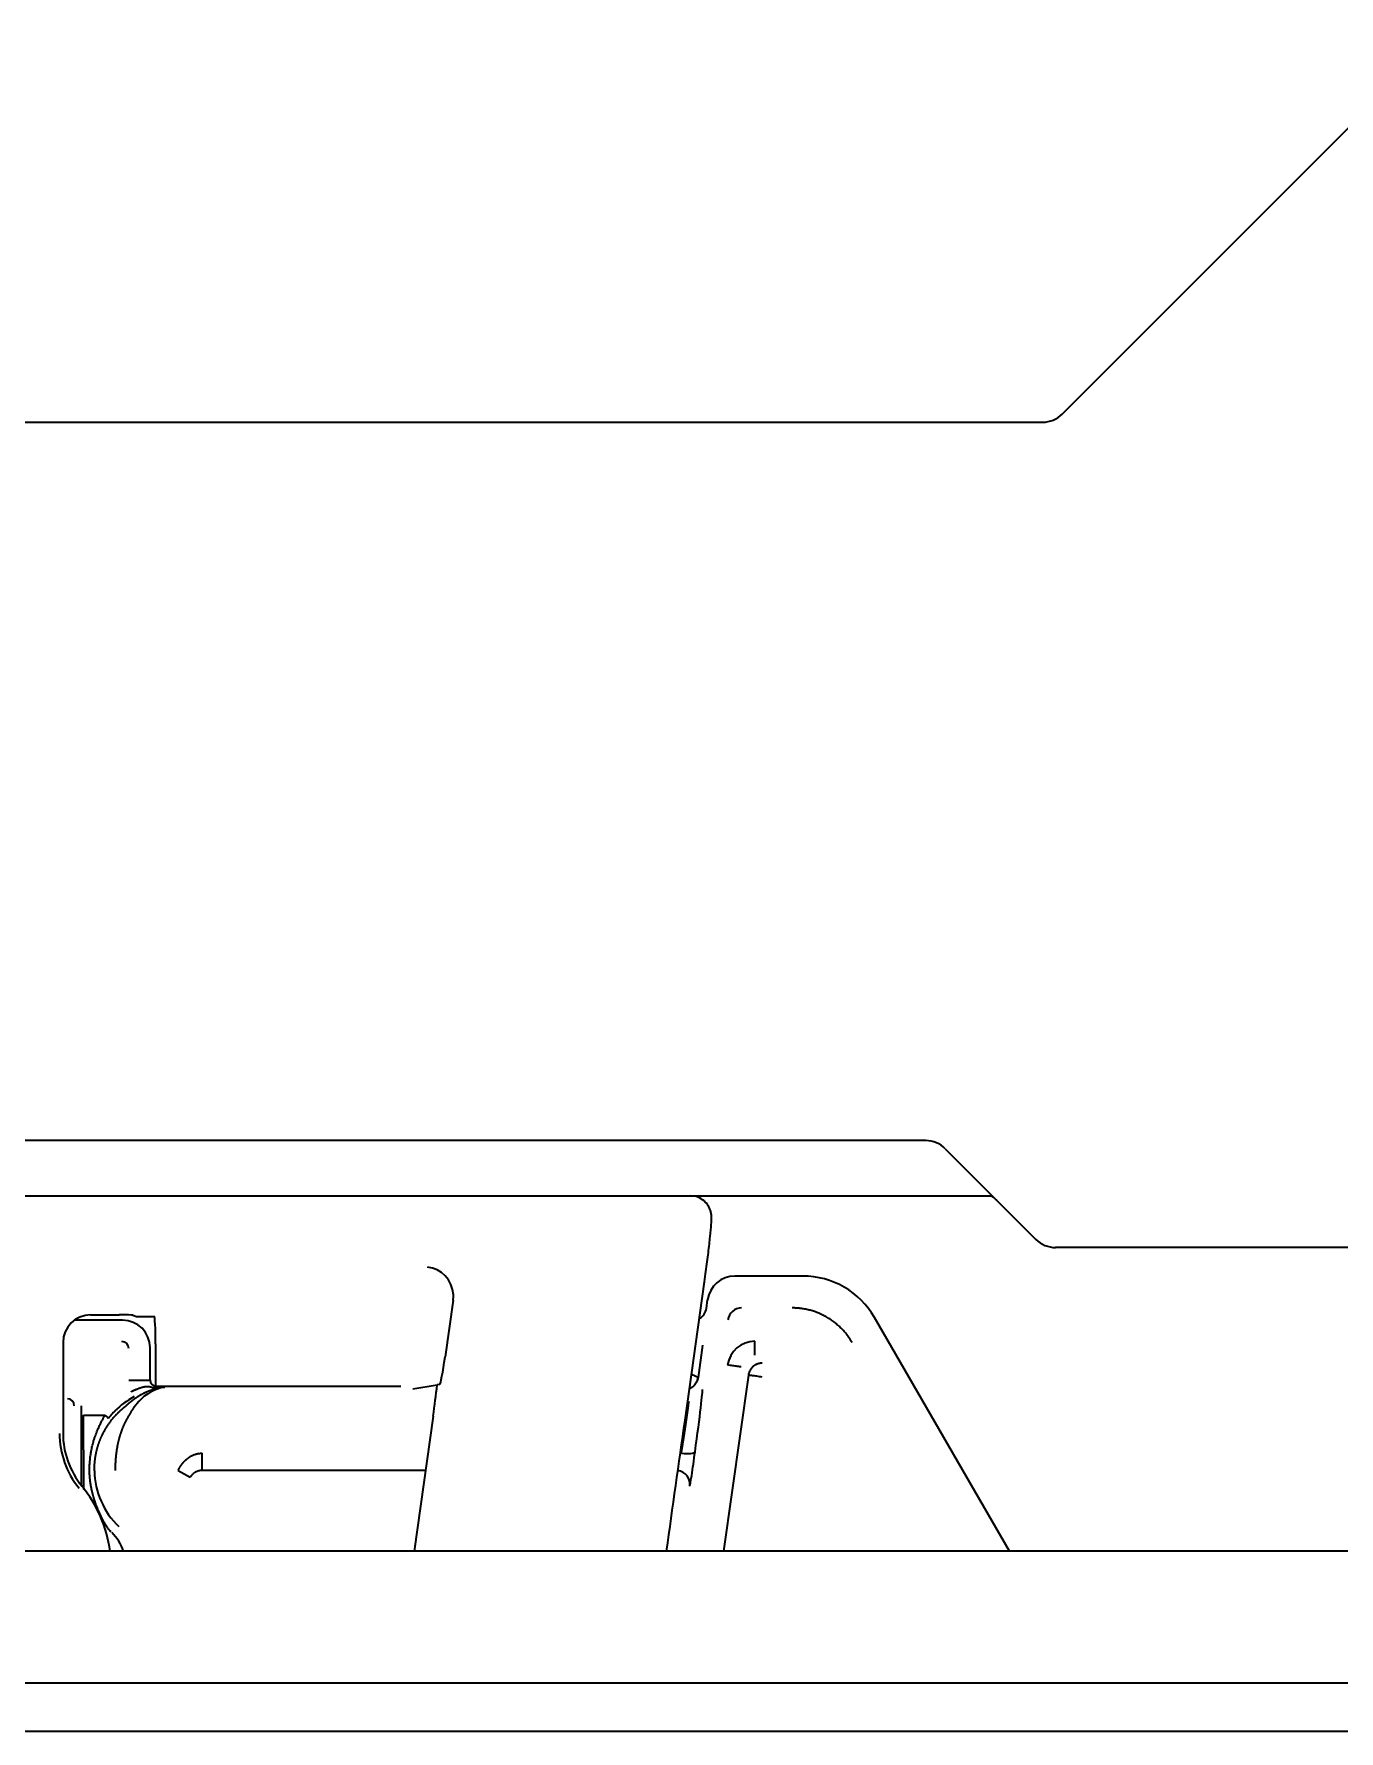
# Model space of a CAD drawing. Extents: x 53 to 4124, y 6244 to 10190.
# Drawn here: x 2729.7 to 2777, y 10058.4 to 10119.8 of the extents above; entities that cross this region are included whole.
import ezdxf

# ---------------------------------------------------------------- set-up
doc = ezdxf.new("R2010")
doc.units = 0
doc.header["$LTSCALE"] = 5
doc.layers.add('1', color=7, linetype='CONTINUOUS', true_color=0xffffff)
doc.layers.add('4', color=7, linetype='CONTINUOUS', true_color=0xffffff)

msp = doc.modelspace()

# ---------------------------------------------------------------- linework, layer by layer
at = {"layer": '1', "color": 7, "linetype": 'Continuous', "lineweight": 35}
for p, q in [((2766.934, 10106.052), (2780.689, 10119.807)), ((2412.323, 10105.759), (2766.227, 10105.759)), ((2761.995, 10079.759), (2416.556, 10079.759)), ((2762.702, 10079.466), (2765.982, 10076.186)), ((2414.142, 10077.759), (2764.409, 10077.759)), ((2695.068, 10077.759), (2753.483, 10077.759)), ((2902.568, 10075.893), (2766.689, 10075.893)), ((2753.285, 10069.648), (2753.988, 10074.655)), ((2744.891, 10073.991), (2744.602, 10071.934)), ((2731.775, 10073.454), (2732.801, 10073.454)), ((2733.3, 10073.446), (2733.434, 10073.401)), ((2733.933, 10073.393), (2734.083, 10073.393)), ((2730.775, 10072.454), (2730.775, 10069.165)), ((2734.125, 10072.41), (2734.125, 10070.864)), ((2743.433, 10070.777), (2744.316, 10070.919)), ((2744.409, 10070.934), (2744.316, 10070.919)), ((2744.168, 10069.786), (2743.482, 10064.904))]:
    msp.add_line(p, q, dxfattribs=at)
for centre, radius, start, end in [((2766.227, 10106.759), 1, 270, 315), ((2761.995, 10078.759), 1, 45, 89.99978), ((2763.861, 10076.893), 1, 45, 60.01102), ((2766.689, 10076.893), 1, 225, 270), ((2733.775, 10069.165), 3.127, 180, 219.26803), ((2733.775, 10069.165), 3, 180, 219.26803), ((2727.775, 10064.259), 4.75, 7.7957, 39.26803)]:
    msp.add_arc(centre, radius, start, end, dxfattribs=at)
for centre, major_axis, ratio, start_param, end_param in [((2743.96, 10074.179), (0.353, -0.945), 0.923303, 1.238396, 2.756833), ((2743.899, 10074.127), (0.757, 0.658), 0.996825, 5.429549, 5.618385), ((2731.775, 10072.454), (0.447, -0.895), 0.99981, 2.678052, 4.248696), ((2732.801, 10073.445), (0.5, 0), 0.017455, 0.05236, 1.570796), ((2733.933, 10073.401), (0.5, 0), 0.017455, 3.193953, 4.712389), ((2734.073, 10072.41), (0, -1), 0.052408, 1.570796, 3.124139), ((2744.549, 10071.934), (-0.141, -1), 0.051895, 0.01604, 1.57811), ((2744.009, 10069.786), (-0.423, -3), 0.051895, 1.57811, 1.965445), ((2749.784, 10069.648), (-13.966, -99.249), 0.03458, 1.527844, 1.575662)]:
    msp.add_ellipse(centre, major_axis=major_axis, ratio=ratio, start_param=start_param, end_param=end_param, dxfattribs=at)
msp.add_open_spline([(2753.988, 10074.655), (2754.006, 10074.78), (2754.055, 10075.139), (2754.131, 10075.723), (2754.198, 10076.313), (2754.236, 10076.732), (2754.245, 10076.921), (2754.238, 10077.083), (2754.204, 10077.242), (2754.126, 10077.416), (2753.975, 10077.594), (2753.749, 10077.728), (2753.576, 10077.758), (2753.483, 10077.759)], degree=3, knots=[0, 0, 0, 0, 0.083409, 0.243524, 0.404093, 0.565902, 0.698514, 0.750244, 0.784405, 0.828957, 0.880749, 0.940293, 1, 1, 1, 1], dxfattribs=at)
at = {"layer": '4', "color": 7, "linetype": 'Continuous', "lineweight": 35}
for p, q in [((2757.544, 10074.859), (2755.089, 10074.859)), ((2754.056, 10073.69), (2754.099, 10073.998)), ((2732.926, 10073.259), (2731.182, 10073.259)), ((2765.023, 10064.904), (2760.141, 10073.36)), ((2733.925, 10071.109), (2733.925, 10072.26)), ((2753.921, 10072.352), (2753.757, 10071.185)), ((2755.813, 10072.001), (2755.813, 10072.501)), ((2733.157, 10071.091), (2733.907, 10071.091)), ((2734.157, 10070.841), (2734.157, 10070.811)), ((2743.004, 10070.859), (2734.175, 10070.859)), ((2755.576, 10071.273), (2754.681, 10064.904)), ((2731.434, 10070.167), (2731.434, 10067.289)), ((2731.514, 10069.83), (2732.296, 10069.83)), ((2735.811, 10067.823), (2735.811, 10068.447)), ((2734.945, 10067.825), (2735.377, 10067.575)), ((2743.892, 10067.823), (2735.811, 10067.823)), ((2732.298, 10065.889), (2732.237, 10065.889)), ((2891.525, 10064.904), (2623.431, 10064.904)), ((2287.01, 10060.143), (2891.541, 10060.143)), ((2285.043, 10058.393), (2893.507, 10058.393))]:
    msp.add_line(p, q, dxfattribs=at)
for centre, radius, start, end in [((2755.813, 10071.501), 1, 89.99776, 172.00226), ((2734.775, 10067.859), 2.998, 118.47936, 135.01459), ((2734.775, 10067.859), 2.862, 180.92397, 226.25012), ((2731.277, 10064.29), 1.8, 19.95637, 45.5863)]:
    msp.add_arc(centre, radius, start, end, dxfattribs=at)
for centre, major_axis, ratio, start_param, end_param in [((2755.09, 10073.859), (0.342, -0.94), 0.99931, 2.792529, 4.223191), ((2757.542, 10071.857), (-1.501, -2.6), 0.999188, 2.618346, 3.66484), ((2732.925, 10072.259), (0.708, 0.708), 0.998783, 5.498396, 7.067974), ((2753.561, 10073.76), (0.171, -0.47), 0.99931, 0.151377, 1.081598), ((2755.328, 10073.204), (-0.171, 0.47), 0.99931, 5.934122, 7.364783), ((2732.907, 10072.241), (-0.177, -0.177), 0.998783, 2.356803, 3.926382), ((2734.775, 10069.062), (0, -1.812), 0.96827, 3.331502, 3.941795), ((2734.175, 10071.109), (0.177, 0.177), 0.998783, 2.356803, 3.926382), ((2734.157, 10071.003), (0.04, -0.196), 0.561653, 5.937302, 6.272638), ((2734.262, 10071.023), (0.033, -0.197), 0.640804, 6.024258, 6.271814), ((2753.491, 10067.756), (-0.422, -3), 0.017285, 1.824668, 3.109116), ((2730.934, 10070.167), (0.177, 0.177), 0.998783, 5.498396, 7.067974), ((2753.152, 10068.572), (-0.495, 0.067), 0.246669, 1.604334, 3.123583), ((2753.595, 10068.253), (-0.141, -1), 0.017285, 0.019883, 1.824668), ((2752.959, 10067.323), (-0.328, 0.377), 0.999646, 3.857353, 5.432757)]:
    msp.add_ellipse(centre, major_axis=major_axis, ratio=ratio, start_param=start_param, end_param=end_param, dxfattribs=at)
msp.add_open_spline([(2759.33, 10072.455), (2759.165, 10072.74), (2758.7, 10073.205), (2758.131, 10073.534), (2757.495, 10073.704), (2757.166, 10073.704)], degree=2, dxfattribs=at)
for points, degree, knots in [([(2755.318, 10071.57), (2755.317, 10071.57), (2755.314, 10071.571), (2755.3, 10071.573), (2755.29, 10071.574), (2755.265, 10071.578), (2755.249, 10071.58), (2755.213, 10071.585), (2755.193, 10071.588), (2755.147, 10071.594), (2755.122, 10071.598), (2755.068, 10071.605), (2755.04, 10071.609), (2754.981, 10071.618), (2754.95, 10071.622), (2754.887, 10071.631), (2754.855, 10071.635), (2754.823, 10071.64)], 3, [0, 0, 0, 0, 0.125, 0.125, 0.25, 0.25, 0.375, 0.375, 0.5, 0.5, 0.625, 0.625, 0.75, 0.75, 0.875, 0.875, 1, 1, 1, 1]), ([(2756.071, 10071.705), (2756.068, 10071.705), (2756.061, 10071.705), (2756.05, 10071.705), (2756.04, 10071.704), (2756.03, 10071.704), (2756.02, 10071.703), (2756.01, 10071.702), (2756, 10071.7), (2755.991, 10071.699), (2755.981, 10071.697), (2755.972, 10071.695), (2755.963, 10071.694), (2755.954, 10071.692), (2755.945, 10071.689), (2755.937, 10071.687), (2755.928, 10071.685), (2755.92, 10071.682), (2755.912, 10071.679), (2755.904, 10071.677), (2755.896, 10071.674), (2755.888, 10071.671), (2755.881, 10071.668), (2755.873, 10071.665), (2755.866, 10071.661), (2755.859, 10071.658), (2755.852, 10071.655), (2755.845, 10071.651), (2755.839, 10071.648), (2755.832, 10071.645), (2755.826, 10071.641), (2755.82, 10071.638), (2755.814, 10071.634), (2755.808, 10071.63), (2755.802, 10071.627), (2755.797, 10071.623), (2755.791, 10071.62), (2755.786, 10071.616), (2755.781, 10071.612), (2755.776, 10071.609), (2755.771, 10071.605), (2755.766, 10071.602), (2755.762, 10071.598), (2755.757, 10071.595), (2755.753, 10071.591), (2755.749, 10071.588), (2755.745, 10071.584), (2755.741, 10071.581), (2755.737, 10071.577), (2755.733, 10071.574), (2755.73, 10071.571), (2755.726, 10071.567), (2755.723, 10071.564), (2755.72, 10071.561), (2755.703, 10071.545), (2755.677, 10071.515), (2755.647, 10071.471), (2755.625, 10071.431), (2755.606, 10071.389), (2755.591, 10071.346), (2755.582, 10071.31), (2755.578, 10071.287), (2755.577, 10071.278), (2755.576, 10071.273)], 3, [0, 0, 0, 0, 0.014618, 0.029072, 0.043363, 0.05749, 0.071454, 0.085255, 0.098892, 0.112366, 0.125676, 0.138823, 0.151806, 0.164626, 0.177283, 0.189776, 0.202105, 0.214271, 0.226274, 0.238113, 0.249789, 0.261302, 0.272651, 0.283836, 0.294858, 0.305717, 0.316412, 0.326944, 0.337312, 0.347517, 0.357558, 0.367436, 0.37715, 0.386701, 0.396089, 0.405313, 0.414373, 0.42327, 0.432004, 0.440574, 0.448981, 0.457225, 0.465305, 0.473221, 0.480974, 0.488564, 0.49599, 0.503252, 0.510352, 0.517287, 0.52406, 0.530669, 0.537114, 0.543396, 0.549515, 0.635298, 0.709598, 0.772409, 0.823728, 0.903509, 0.960638, 0.981673, 1, 1, 1, 1]), ([(2733.073, 10070.179), (2733.078, 10070.183), (2733.087, 10070.193), (2733.102, 10070.206), (2733.116, 10070.22), (2733.131, 10070.234), (2733.146, 10070.247), (2733.161, 10070.26), (2733.176, 10070.273), (2733.191, 10070.286), (2733.206, 10070.299), (2733.221, 10070.312), (2733.237, 10070.324), (2733.252, 10070.337), (2733.268, 10070.349), (2733.283, 10070.361), (2733.299, 10070.373), (2733.314, 10070.385), (2733.33, 10070.396), (2733.346, 10070.408), (2733.362, 10070.419), (2733.377, 10070.43), (2733.393, 10070.441), (2733.409, 10070.452), (2733.425, 10070.463), (2733.442, 10070.474), (2733.458, 10070.484), (2733.474, 10070.494), (2733.49, 10070.505), (2733.506, 10070.515), (2733.523, 10070.525), (2733.539, 10070.534), (2733.555, 10070.544), (2733.572, 10070.553), (2733.588, 10070.563), (2733.605, 10070.572), (2733.621, 10070.581), (2733.638, 10070.59), (2733.655, 10070.598), (2733.671, 10070.607), (2733.688, 10070.616), (2733.705, 10070.624), (2733.721, 10070.632), (2733.738, 10070.64), (2733.755, 10070.648), (2733.772, 10070.656), (2733.788, 10070.663), (2733.805, 10070.671), (2733.822, 10070.678), (2733.839, 10070.685), (2733.856, 10070.692), (2733.873, 10070.699), (2733.889, 10070.706), (2733.906, 10070.712), (2733.923, 10070.719), (2733.94, 10070.725), (2733.957, 10070.731), (2733.974, 10070.737), (2733.991, 10070.743), (2734.008, 10070.749), (2734.025, 10070.754), (2734.042, 10070.76), (2734.058, 10070.765), (2734.075, 10070.77), (2734.092, 10070.775), (2734.109, 10070.78), (2734.126, 10070.785), (2734.143, 10070.79), (2734.16, 10070.794), (2734.176, 10070.798), (2734.193, 10070.803), (2734.21, 10070.807), (2734.227, 10070.811), (2734.244, 10070.815), (2734.26, 10070.818), (2734.277, 10070.822), (2734.288, 10070.824), (2734.294, 10070.825)], 3, [0, 0, 0, 0, 0.021215, 0.042217, 0.063005, 0.08358, 0.103942, 0.12409, 0.144025, 0.163747, 0.183256, 0.202551, 0.221633, 0.240501, 0.259156, 0.277598, 0.295827, 0.313842, 0.331645, 0.349234, 0.366609, 0.383772, 0.400721, 0.417457, 0.43398, 0.45029, 0.466386, 0.48227, 0.49794, 0.513397, 0.528641, 0.543672, 0.55849, 0.573094, 0.587486, 0.601665, 0.61563, 0.629383, 0.642923, 0.656249, 0.669363, 0.682264, 0.694952, 0.707427, 0.719689, 0.731739, 0.743575, 0.755199, 0.76661, 0.777809, 0.788795, 0.799568, 0.810129, 0.820477, 0.830613, 0.840536, 0.850247, 0.859745, 0.869032, 0.878106, 0.886968, 0.895618, 0.904056, 0.912282, 0.920297, 0.9281, 0.935691, 0.943071, 0.950239, 0.957196, 0.963943, 0.970478, 0.976803, 0.982917, 0.988821, 0.994515, 1, 1, 1, 1]), ([(2733.252, 10070.671), (2733.252, 10070.672), (2733.252, 10070.672), (2733.252, 10070.673), (2733.252, 10070.674), (2733.252, 10070.675), (2733.253, 10070.676), (2733.254, 10070.677), (2733.255, 10070.678), (2733.256, 10070.679), (2733.258, 10070.681), (2733.26, 10070.682), (2733.262, 10070.684), (2733.264, 10070.685), (2733.266, 10070.687), (2733.269, 10070.688), (2733.272, 10070.69), (2733.275, 10070.692), (2733.279, 10070.694), (2733.282, 10070.696), (2733.286, 10070.698), (2733.29, 10070.7), (2733.294, 10070.702), (2733.299, 10070.704), (2733.304, 10070.706), (2733.309, 10070.709), (2733.314, 10070.711), (2733.319, 10070.714), (2733.325, 10070.716), (2733.331, 10070.719), (2733.337, 10070.722), (2733.344, 10070.725), (2733.351, 10070.728), (2733.357, 10070.731), (2733.365, 10070.734), (2733.372, 10070.737), (2733.38, 10070.74), (2733.388, 10070.743), (2733.396, 10070.747), (2733.404, 10070.75), (2733.413, 10070.754), (2733.421, 10070.758), (2733.43, 10070.761), (2733.44, 10070.765), (2733.449, 10070.769), (2733.459, 10070.773), (2733.474, 10070.78), (2733.496, 10070.788), (2733.522, 10070.798), (2733.547, 10070.807), (2733.571, 10070.816), (2733.595, 10070.823), (2733.616, 10070.83), (2733.637, 10070.836), (2733.657, 10070.841), (2733.676, 10070.846), (2733.695, 10070.85), (2733.715, 10070.854), (2733.733, 10070.857), (2733.751, 10070.859), (2733.768, 10070.861), (2733.784, 10070.862), (2733.799, 10070.863), (2733.814, 10070.864), (2733.829, 10070.864), (2733.843, 10070.864), (2733.856, 10070.863), (2733.869, 10070.862), (2733.882, 10070.86), (2733.894, 10070.859), (2733.906, 10070.857), (2733.917, 10070.855), (2733.929, 10070.852), (2733.94, 10070.85), (2733.952, 10070.847), (2733.963, 10070.844), (2733.974, 10070.841), (2733.986, 10070.838), (2733.997, 10070.835), (2734.009, 10070.831), (2734.021, 10070.828), (2734.033, 10070.825), (2734.045, 10070.822), (2734.058, 10070.82), (2734.07, 10070.817), (2734.084, 10070.815), (2734.098, 10070.813), (2734.112, 10070.812), (2734.126, 10070.811), (2734.141, 10070.811), (2734.152, 10070.811), (2734.157, 10070.811)], 3, [0, 0, 0, 0, 0.000699, 0.001429, 0.002244, 0.00318, 0.004265, 0.005514, 0.006939, 0.008548, 0.010346, 0.012338, 0.014526, 0.016914, 0.019504, 0.022299, 0.0253, 0.028509, 0.031927, 0.035558, 0.039401, 0.04346, 0.047735, 0.052228, 0.056942, 0.061877, 0.067035, 0.072419, 0.078029, 0.083869, 0.089938, 0.096241, 0.102777, 0.109549, 0.116559, 0.123809, 0.131301, 0.139035, 0.147015, 0.155242, 0.163717, 0.172443, 0.181421, 0.190652, 0.200139, 0.209882, 0.219884, 0.247611, 0.274591, 0.300786, 0.326162, 0.350688, 0.374338, 0.397091, 0.418927, 0.439834, 0.462609, 0.484893, 0.506678, 0.527957, 0.548723, 0.568975, 0.588711, 0.607934, 0.626647, 0.644856, 0.66257, 0.679801, 0.69656, 0.712866, 0.728734, 0.744185, 0.759243, 0.77393, 0.788275, 0.802305, 0.816051, 0.829547, 0.842826, 0.855924, 0.868879, 0.88173, 0.894518, 0.907286, 0.920076, 0.932934, 0.945909, 0.959049, 0.972406, 0.986037, 1, 1, 1, 1]), ([(2734.157, 10070.811), (2734.161, 10070.812), (2734.166, 10070.813), (2734.178, 10070.815), (2734.185, 10070.816), (2734.204, 10070.819), (2734.216, 10070.82), (2734.239, 10070.824), (2734.251, 10070.825), (2734.262, 10070.827)], 3, [0, 0, 0, 0, 0.128205, 0.128205, 0.333333, 0.333333, 0.661538, 0.661538, 1, 1, 1, 1]), ([(2734.294, 10070.825), (2734.283, 10070.824), (2734.272, 10070.822), (2734.251, 10070.818), (2734.24, 10070.816), (2734.222, 10070.812), (2734.215, 10070.811), (2734.204, 10070.809), (2734.2, 10070.808), (2734.195, 10070.807)], 3, [0, 0, 0, 0, 0.338462, 0.338462, 0.666667, 0.666667, 0.871795, 0.871795, 1, 1, 1, 1]), ([(2734.262, 10070.827), (2734.27, 10070.828), (2734.278, 10070.829), (2734.298, 10070.831), (2734.31, 10070.833), (2734.342, 10070.836), (2734.362, 10070.837), (2734.403, 10070.84), (2734.423, 10070.84), (2734.444, 10070.841)], 3, [0, 0, 0, 0, 0.128205, 0.128205, 0.333333, 0.333333, 0.661538, 0.661538, 1, 1, 1, 1]), ([(2734.444, 10070.841), (2734.427, 10070.84), (2734.41, 10070.839), (2734.377, 10070.837), (2734.36, 10070.835), (2734.334, 10070.832), (2734.323, 10070.83), (2734.307, 10070.828), (2734.3, 10070.827), (2734.294, 10070.825)], 3, [0, 0, 0, 0, 0.338462, 0.338462, 0.666667, 0.666667, 0.871795, 0.871795, 1, 1, 1, 1]), ([(2753.757, 10071.185), (2753.748, 10071.126), (2753.729, 10071.069), (2753.672, 10070.964), (2753.634, 10070.917), (2753.547, 10070.841), (2753.498, 10070.811), (2753.446, 10070.791)], 3, [0, 0, 0, 0, 0.339854, 0.339854, 0.679709, 0.679709, 1, 1, 1, 1]), ([(2753.756, 10071.186), (2753.75, 10071.189), (2753.67, 10071.224), (2753.532, 10071.286), (2753.525, 10071.289), (2753.518, 10071.292)], 3, [0, 0, 0, 0, 0.950768, 0.950768, 1, 1, 1, 1]), ([(2756.071, 10071.204), (2756.039, 10071.208), (2756.007, 10071.213), (2755.944, 10071.222), (2755.913, 10071.226), (2755.854, 10071.234), (2755.825, 10071.238), (2755.772, 10071.246), (2755.747, 10071.249), (2755.701, 10071.256), (2755.68, 10071.259), (2755.644, 10071.264), (2755.629, 10071.266), (2755.603, 10071.269), (2755.594, 10071.271), (2755.58, 10071.273), (2755.577, 10071.273), (2755.576, 10071.273)], 3, [0, 0, 0, 0, 0.125, 0.125, 0.25, 0.25, 0.375, 0.375, 0.5, 0.5, 0.625, 0.625, 0.75, 0.75, 0.875, 0.875, 1, 1, 1, 1]), ([(2731.913, 10067.813), (2731.913, 10067.821), (2731.913, 10067.836), (2731.913, 10067.859), (2731.913, 10067.882), (2731.913, 10067.904), (2731.914, 10067.927), (2731.914, 10067.95), (2731.915, 10067.972), (2731.916, 10067.995), (2731.917, 10068.018), (2731.918, 10068.04), (2731.92, 10068.063), (2731.922, 10068.085), (2731.923, 10068.108), (2731.925, 10068.13), (2731.928, 10068.153), (2731.93, 10068.175), (2731.933, 10068.197), (2731.935, 10068.22), (2731.938, 10068.242), (2731.941, 10068.264), (2731.944, 10068.286), (2731.948, 10068.308), (2731.951, 10068.33), (2731.955, 10068.352), (2731.959, 10068.374), (2731.963, 10068.396), (2731.967, 10068.418), (2731.972, 10068.439), (2731.976, 10068.461), (2731.981, 10068.483), (2731.986, 10068.504), (2731.991, 10068.526), (2731.996, 10068.547), (2732.001, 10068.569), (2732.007, 10068.59), (2732.012, 10068.611), (2732.018, 10068.632), (2732.024, 10068.653), (2732.03, 10068.674), (2732.036, 10068.695), (2732.043, 10068.716), (2732.049, 10068.737), (2732.056, 10068.758), (2732.063, 10068.779), (2732.07, 10068.799), (2732.077, 10068.82), (2732.084, 10068.84), (2732.092, 10068.86), (2732.099, 10068.881), (2732.107, 10068.901), (2732.115, 10068.921), (2732.123, 10068.941), (2732.131, 10068.961), (2732.139, 10068.981), (2732.148, 10069.001), (2732.156, 10069.02), (2732.165, 10069.04), (2732.174, 10069.06), (2732.183, 10069.079), (2732.192, 10069.098), (2732.201, 10069.118), (2732.211, 10069.137), (2732.22, 10069.156), (2732.23, 10069.175), (2732.24, 10069.194), (2732.25, 10069.213), (2732.26, 10069.231), (2732.27, 10069.25), (2732.28, 10069.269), (2732.29, 10069.287), (2732.301, 10069.305), (2732.311, 10069.323), (2732.322, 10069.342), (2732.333, 10069.36), (2732.348, 10069.384), (2732.368, 10069.416), (2732.392, 10069.452), (2732.416, 10069.488), (2732.44, 10069.523), (2732.464, 10069.556), (2732.488, 10069.589), (2732.511, 10069.62), (2732.535, 10069.65), (2732.558, 10069.679), (2732.581, 10069.708), (2732.604, 10069.735), (2732.627, 10069.761), (2732.649, 10069.786), (2732.671, 10069.81), (2732.693, 10069.834), (2732.714, 10069.856), (2732.734, 10069.877), (2732.755, 10069.898), (2732.774, 10069.918), (2732.794, 10069.937), (2732.813, 10069.955), (2732.831, 10069.972), (2732.848, 10069.988), (2732.866, 10070.004), (2732.882, 10070.019), (2732.898, 10070.033), (2732.913, 10070.047), (2732.928, 10070.059), (2732.942, 10070.071), (2732.955, 10070.083), (2732.968, 10070.093), (2732.98, 10070.103), (2732.992, 10070.113), (2733.002, 10070.122), (2733.012, 10070.13), (2733.021, 10070.137), (2733.03, 10070.144), (2733.038, 10070.15), (2733.045, 10070.156), (2733.051, 10070.161), (2733.057, 10070.165), (2733.061, 10070.169), (2733.065, 10070.172), (2733.069, 10070.175), (2733.071, 10070.177), (2733.072, 10070.178), (2733.073, 10070.179)], 3, [0, 0, 0, 0, 0.00662, 0.013233, 0.01984, 0.02644, 0.033034, 0.039623, 0.046206, 0.052784, 0.059358, 0.065927, 0.072492, 0.079053, 0.085611, 0.092166, 0.098718, 0.105267, 0.111814, 0.118359, 0.124903, 0.131446, 0.137987, 0.144528, 0.151069, 0.15761, 0.164151, 0.170693, 0.177235, 0.183779, 0.190325, 0.196873, 0.203422, 0.209975, 0.21653, 0.223089, 0.229651, 0.236217, 0.242787, 0.249361, 0.255941, 0.262525, 0.269115, 0.27571, 0.282312, 0.28892, 0.295534, 0.302156, 0.308785, 0.315421, 0.322065, 0.328717, 0.335378, 0.342048, 0.348727, 0.355415, 0.362112, 0.36882, 0.375538, 0.382266, 0.389006, 0.395756, 0.402518, 0.409291, 0.416077, 0.422875, 0.429685, 0.436508, 0.443345, 0.450194, 0.457058, 0.463935, 0.470827, 0.477733, 0.484654, 0.49159, 0.498541, 0.513463, 0.528161, 0.542636, 0.55689, 0.570925, 0.584743, 0.598346, 0.611737, 0.624916, 0.637888, 0.650654, 0.663217, 0.675579, 0.687744, 0.699715, 0.711495, 0.723087, 0.734494, 0.745721, 0.756771, 0.767649, 0.778358, 0.788903, 0.799289, 0.809521, 0.819604, 0.829543, 0.839344, 0.849013, 0.858556, 0.867979, 0.877288, 0.886492, 0.895597, 0.904609, 0.913538, 0.92239, 0.931174, 0.939898, 0.94857, 0.957199, 0.965793, 0.974361, 0.982912, 0.991456, 1, 1, 1, 1]), ([(2733.516, 10070.324), (2733.516, 10070.323), (2733.516, 10070.323), (2733.515, 10070.322), (2733.514, 10070.321), (2733.513, 10070.319), (2733.512, 10070.318), (2733.51, 10070.316), (2733.508, 10070.314), (2733.506, 10070.312), (2733.504, 10070.309), (2733.502, 10070.307), (2733.499, 10070.304), (2733.497, 10070.301), (2733.494, 10070.297), (2733.49, 10070.294), (2733.487, 10070.29), (2733.484, 10070.286), (2733.48, 10070.282), (2733.476, 10070.277), (2733.472, 10070.272), (2733.467, 10070.267), (2733.463, 10070.262), (2733.458, 10070.256), (2733.453, 10070.25), (2733.448, 10070.244), (2733.443, 10070.238), (2733.437, 10070.231), (2733.431, 10070.224), (2733.426, 10070.217), (2733.419, 10070.209), (2733.413, 10070.201), (2733.407, 10070.193), (2733.4, 10070.185), (2733.393, 10070.176), (2733.386, 10070.167), (2733.379, 10070.157), (2733.371, 10070.147), (2733.363, 10070.137), (2733.356, 10070.127), (2733.347, 10070.116), (2733.335, 10070.099), (2733.319, 10070.077), (2733.298, 10070.047), (2733.277, 10070.015), (2733.256, 10069.982), (2733.234, 10069.948), (2733.212, 10069.912), (2733.189, 10069.874), (2733.167, 10069.835), (2733.144, 10069.795), (2733.12, 10069.753), (2733.097, 10069.71), (2733.073, 10069.665), (2733.048, 10069.619), (2733.027, 10069.578), (2733.008, 10069.541), (2732.992, 10069.509), (2732.977, 10069.477), (2732.962, 10069.444), (2732.948, 10069.411), (2732.933, 10069.377), (2732.92, 10069.343), (2732.906, 10069.309), (2732.893, 10069.274), (2732.88, 10069.239), (2732.868, 10069.203), (2732.856, 10069.167), (2732.844, 10069.131), (2732.833, 10069.095), (2732.822, 10069.058), (2732.812, 10069.021), (2732.801, 10068.983), (2732.792, 10068.945), (2732.782, 10068.907), (2732.773, 10068.869), (2732.764, 10068.831), (2732.756, 10068.792), (2732.748, 10068.753), (2732.74, 10068.714), (2732.733, 10068.674), (2732.726, 10068.635), (2732.719, 10068.595), (2732.713, 10068.555), (2732.707, 10068.515), (2732.702, 10068.475), (2732.697, 10068.435), (2732.692, 10068.395), (2732.687, 10068.354), (2732.683, 10068.314), (2732.68, 10068.273), (2732.676, 10068.233), (2732.673, 10068.192), (2732.671, 10068.151), (2732.669, 10068.11), (2732.667, 10068.07), (2732.665, 10068.029), (2732.664, 10067.988), (2732.663, 10067.947), (2732.663, 10067.907), (2732.663, 10067.866), (2732.663, 10067.839), (2732.663, 10067.825)], 3, [0, 0, 0, 0, 0.005319, 0.010682, 0.016089, 0.021541, 0.027038, 0.03258, 0.038167, 0.043801, 0.049482, 0.05521, 0.060984, 0.066807, 0.072677, 0.078596, 0.084563, 0.090579, 0.096645, 0.10276, 0.108925, 0.11514, 0.121406, 0.127722, 0.134089, 0.140507, 0.146977, 0.153499, 0.160072, 0.166698, 0.173376, 0.180107, 0.186891, 0.193728, 0.200618, 0.207562, 0.214559, 0.22161, 0.228716, 0.235876, 0.24309, 0.250359, 0.268012, 0.285689, 0.30339, 0.321116, 0.338867, 0.356643, 0.374445, 0.392273, 0.410127, 0.428008, 0.445916, 0.463852, 0.481815, 0.499806, 0.511511, 0.52317, 0.534783, 0.546352, 0.557876, 0.569356, 0.580793, 0.592187, 0.603539, 0.61485, 0.626119, 0.637349, 0.648538, 0.659689, 0.670801, 0.681876, 0.692913, 0.703914, 0.714879, 0.72581, 0.736705, 0.747567, 0.758396, 0.769192, 0.779957, 0.790691, 0.801395, 0.812068, 0.822714, 0.833331, 0.84392, 0.854484, 0.865021, 0.875533, 0.886021, 0.896485, 0.906926, 0.917345, 0.927743, 0.938121, 0.948479, 0.958818, 0.969138, 0.979442, 0.989729, 1, 1, 1, 1]), ([(2753.152, 10068.447), (2753.153, 10068.455), (2753.156, 10068.471), (2753.159, 10068.495), (2753.163, 10068.519), (2753.167, 10068.543), (2753.171, 10068.567), (2753.175, 10068.591), (2753.179, 10068.614), (2753.182, 10068.637), (2753.186, 10068.661), (2753.19, 10068.684), (2753.193, 10068.707), (2753.197, 10068.73), (2753.201, 10068.752), (2753.204, 10068.775), (2753.208, 10068.798), (2753.211, 10068.82), (2753.215, 10068.842), (2753.218, 10068.864), (2753.221, 10068.886), (2753.225, 10068.908), (2753.228, 10068.93), (2753.231, 10068.951), (2753.235, 10068.973), (2753.238, 10068.994), (2753.241, 10069.015), (2753.244, 10069.036), (2753.248, 10069.057), (2753.251, 10069.078), (2753.254, 10069.098), (2753.257, 10069.119), (2753.26, 10069.139), (2753.263, 10069.159), (2753.266, 10069.179), (2753.269, 10069.199), (2753.272, 10069.219), (2753.275, 10069.238), (2753.278, 10069.257), (2753.281, 10069.276), (2753.284, 10069.295), (2753.286, 10069.314), (2753.289, 10069.333), (2753.292, 10069.351), (2753.295, 10069.37), (2753.297, 10069.388), (2753.3, 10069.406), (2753.303, 10069.424), (2753.305, 10069.442), (2753.308, 10069.459), (2753.31, 10069.476), (2753.313, 10069.494), (2753.315, 10069.511), (2753.318, 10069.527), (2753.32, 10069.544), (2753.323, 10069.56), (2753.325, 10069.577), (2753.327, 10069.593), (2753.33, 10069.609), (2753.332, 10069.625), (2753.334, 10069.64), (2753.336, 10069.656), (2753.338, 10069.671), (2753.341, 10069.686), (2753.343, 10069.701), (2753.345, 10069.716), (2753.347, 10069.73), (2753.349, 10069.745), (2753.351, 10069.759), (2753.353, 10069.773), (2753.355, 10069.787), (2753.357, 10069.8), (2753.359, 10069.814), (2753.361, 10069.827), (2753.363, 10069.84), (2753.364, 10069.853), (2753.366, 10069.866), (2753.368, 10069.878), (2753.37, 10069.891), (2753.371, 10069.903), (2753.373, 10069.915), (2753.375, 10069.927), (2753.376, 10069.938), (2753.378, 10069.95), (2753.379, 10069.961), (2753.381, 10069.972), (2753.382, 10069.983), (2753.384, 10069.994), (2753.385, 10070.005), (2753.387, 10070.015), (2753.388, 10070.025), (2753.389, 10070.035), (2753.391, 10070.045), (2753.392, 10070.055), (2753.393, 10070.064), (2753.395, 10070.074), (2753.396, 10070.083), (2753.397, 10070.092), (2753.398, 10070.101), (2753.399, 10070.109), (2753.4, 10070.118), (2753.401, 10070.126), (2753.402, 10070.134), (2753.403, 10070.142), (2753.404, 10070.15), (2753.405, 10070.157), (2753.406, 10070.165), (2753.407, 10070.172), (2753.408, 10070.179), (2753.409, 10070.186), (2753.41, 10070.192), (2753.41, 10070.199), (2753.411, 10070.205), (2753.412, 10070.211), (2753.412, 10070.217), (2753.413, 10070.223), (2753.414, 10070.229), (2753.414, 10070.234), (2753.415, 10070.24), (2753.415, 10070.245), (2753.416, 10070.25), (2753.416, 10070.255), (2753.417, 10070.259), (2753.417, 10070.264), (2753.418, 10070.268), (2753.418, 10070.272), (2753.418, 10070.276), (2753.419, 10070.28), (2753.419, 10070.284), (2753.419, 10070.287), (2753.419, 10070.291), (2753.42, 10070.294), (2753.42, 10070.297), (2753.42, 10070.3), (2753.42, 10070.302), (2753.42, 10070.305), (2753.42, 10070.307), (2753.42, 10070.31), (2753.42, 10070.312), (2753.42, 10070.314), (2753.42, 10070.315), (2753.42, 10070.317), (2753.42, 10070.319), (2753.42, 10070.32), (2753.419, 10070.321), (2753.419, 10070.322), (2753.419, 10070.323), (2753.419, 10070.323), (2753.419, 10070.324)], 3, [0, 0, 0, 0, 0.007832, 0.01565, 0.023454, 0.031245, 0.039021, 0.046784, 0.054532, 0.062267, 0.069988, 0.077695, 0.085388, 0.093067, 0.100732, 0.108384, 0.116022, 0.123646, 0.131256, 0.138852, 0.146434, 0.154003, 0.161558, 0.169099, 0.176626, 0.18414, 0.19164, 0.199126, 0.206598, 0.214056, 0.221501, 0.228932, 0.236349, 0.243753, 0.251143, 0.258519, 0.265881, 0.27323, 0.280565, 0.287886, 0.295194, 0.302488, 0.309769, 0.317035, 0.324289, 0.331528, 0.338754, 0.345966, 0.353165, 0.36035, 0.367521, 0.374679, 0.381824, 0.388954, 0.396071, 0.403175, 0.410265, 0.417342, 0.424405, 0.431454, 0.43849, 0.445513, 0.452522, 0.459517, 0.466499, 0.473468, 0.480423, 0.487365, 0.494293, 0.501208, 0.508109, 0.514997, 0.521872, 0.528733, 0.535581, 0.542415, 0.549236, 0.556044, 0.562838, 0.569619, 0.576387, 0.583141, 0.589882, 0.59661, 0.603324, 0.610025, 0.616713, 0.623388, 0.630049, 0.636697, 0.643332, 0.649954, 0.656562, 0.663157, 0.669739, 0.676308, 0.682864, 0.689406, 0.695936, 0.702452, 0.708955, 0.715445, 0.721922, 0.728386, 0.734836, 0.741274, 0.747698, 0.75411, 0.760508, 0.766894, 0.773266, 0.779625, 0.785972, 0.792305, 0.798626, 0.804933, 0.811228, 0.817509, 0.823778, 0.830033, 0.836276, 0.842506, 0.848723, 0.854927, 0.861119, 0.867297, 0.873463, 0.879616, 0.885756, 0.891883, 0.897997, 0.904099, 0.910188, 0.916264, 0.922327, 0.928378, 0.934416, 0.940442, 0.946454, 0.952454, 0.958442, 0.964416, 0.970378, 0.976328, 0.982265, 0.988189, 0.994101, 1, 1, 1, 1]), ([(2731.522, 10067.131), (2731.523, 10067.247), (2731.524, 10067.343), (2731.525, 10067.612), (2731.526, 10068.057), (2731.524, 10068.332), (2731.523, 10068.441), (2731.522, 10068.579), (2731.521, 10068.663), (2731.518, 10068.993), (2731.518, 10069.074), (2731.516, 10069.212), (2731.516, 10069.324), (2731.514, 10069.602), (2731.514, 10069.83)], 2, [0, 0, 0, 0.081431, 0.081431, 0.265145, 0.448859, 0.448859, 0.540716, 0.540716, 0.632572, 0.724429, 0.724429, 0.816286, 0.816286, 1, 1, 1]), ([(2732.298, 10065.889), (2732.295, 10065.895), (2732.288, 10065.908), (2732.278, 10065.927), (2732.267, 10065.947), (2732.256, 10065.968), (2732.244, 10065.989), (2732.233, 10066.012), (2732.221, 10066.035), (2732.209, 10066.058), (2732.196, 10066.083), (2732.184, 10066.108), (2732.171, 10066.134), (2732.157, 10066.161), (2732.144, 10066.189), (2732.131, 10066.217), (2732.117, 10066.246), (2732.103, 10066.276), (2732.089, 10066.307), (2732.075, 10066.338), (2732.061, 10066.371), (2732.047, 10066.404), (2732.032, 10066.438), (2732.018, 10066.473), (2732.004, 10066.508), (2731.99, 10066.545), (2731.975, 10066.582), (2731.961, 10066.62), (2731.947, 10066.659), (2731.934, 10066.699), (2731.92, 10066.74), (2731.906, 10066.781), (2731.893, 10066.824), (2731.88, 10066.867), (2731.868, 10066.911), (2731.855, 10066.956), (2731.843, 10067.002), (2731.832, 10067.048), (2731.82, 10067.096), (2731.81, 10067.145), (2731.8, 10067.194), (2731.79, 10067.244), (2731.781, 10067.295), (2731.773, 10067.348), (2731.765, 10067.401), (2731.758, 10067.454), (2731.752, 10067.509), (2731.747, 10067.565), (2731.742, 10067.622), (2731.739, 10067.679), (2731.736, 10067.738), (2731.734, 10067.797), (2731.734, 10067.857), (2731.734, 10067.92), (2731.736, 10067.99), (2731.74, 10068.07), (2731.747, 10068.159), (2731.756, 10068.258), (2731.772, 10068.381), (2731.795, 10068.527), (2731.83, 10068.694), (2731.869, 10068.845), (2731.909, 10068.973), (2731.944, 10069.077), (2731.98, 10069.172), (2732.015, 10069.259), (2732.049, 10069.339), (2732.082, 10069.412), (2732.114, 10069.478), (2732.143, 10069.539), (2732.171, 10069.594), (2732.198, 10069.644), (2732.222, 10069.689), (2732.243, 10069.73), (2732.263, 10069.766), (2732.28, 10069.799), (2732.291, 10069.82), (2732.296, 10069.83)], 3, [0, 0, 0, 0, 0.005144, 0.010473, 0.015989, 0.021691, 0.02758, 0.033657, 0.039921, 0.046374, 0.053016, 0.059845, 0.066863, 0.074069, 0.081463, 0.089044, 0.096813, 0.104768, 0.11291, 0.121238, 0.129751, 0.13845, 0.147333, 0.1564, 0.165651, 0.175085, 0.184701, 0.194499, 0.204479, 0.21464, 0.224983, 0.235506, 0.24621, 0.257094, 0.268159, 0.279405, 0.290832, 0.302441, 0.314233, 0.326207, 0.338367, 0.350711, 0.363244, 0.375965, 0.388877, 0.401984, 0.415287, 0.428789, 0.442495, 0.456409, 0.470534, 0.484877, 0.499419, 0.513781, 0.530622, 0.549904, 0.571574, 0.595553, 0.621731, 0.661173, 0.702465, 0.745019, 0.773598, 0.79996, 0.82436, 0.846942, 0.867812, 0.887065, 0.904786, 0.921055, 0.935947, 0.949529, 0.961869, 0.973028, 0.983065, 0.992038, 1, 1, 1, 1]), ([(2732.298, 10069.828), (2732.333, 10069.799), (2732.364, 10069.769), (2732.405, 10069.724), (2732.414, 10069.708), (2732.41, 10069.702)], 3, [0, 0, 0, 0, 0.5, 0.5, 1, 1, 1, 1]), ([(2732.655, 10069.979), (2732.643, 10069.968), (2732.632, 10069.956), (2732.604, 10069.927), (2732.586, 10069.908), (2732.542, 10069.86), (2732.515, 10069.83), (2732.462, 10069.767), (2732.435, 10069.735), (2732.41, 10069.702)], 3, [0, 0, 0, 0, 0.128205, 0.128205, 0.333333, 0.333333, 0.661538, 0.661538, 1, 1, 1, 1]), ([(2734.945, 10067.825), (2734.947, 10067.83), (2734.952, 10067.841), (2734.959, 10067.856), (2734.967, 10067.871), (2734.975, 10067.886), (2734.983, 10067.901), (2734.991, 10067.916), (2734.999, 10067.93), (2735.007, 10067.944), (2735.016, 10067.959), (2735.024, 10067.972), (2735.033, 10067.986), (2735.042, 10068), (2735.051, 10068.013), (2735.06, 10068.026), (2735.07, 10068.04), (2735.079, 10068.052), (2735.089, 10068.065), (2735.099, 10068.078), (2735.108, 10068.09), (2735.119, 10068.102), (2735.129, 10068.114), (2735.139, 10068.126), (2735.15, 10068.138), (2735.16, 10068.149), (2735.171, 10068.16), (2735.182, 10068.171), (2735.193, 10068.182), (2735.205, 10068.193), (2735.216, 10068.204), (2735.228, 10068.214), (2735.239, 10068.224), (2735.251, 10068.234), (2735.263, 10068.244), (2735.275, 10068.254), (2735.292, 10068.267), (2735.313, 10068.282), (2735.339, 10068.3), (2735.365, 10068.317), (2735.391, 10068.333), (2735.417, 10068.347), (2735.444, 10068.361), (2735.471, 10068.374), (2735.498, 10068.386), (2735.525, 10068.396), (2735.553, 10068.406), (2735.581, 10068.414), (2735.609, 10068.422), (2735.637, 10068.429), (2735.666, 10068.434), (2735.694, 10068.439), (2735.723, 10068.443), (2735.752, 10068.445), (2735.782, 10068.447), (2735.801, 10068.447), (2735.811, 10068.447)], 3, [0, 0, 0, 0, 0.01516, 0.030238, 0.045238, 0.060162, 0.075011, 0.089789, 0.104496, 0.119137, 0.133714, 0.148228, 0.162682, 0.177079, 0.191422, 0.205713, 0.219954, 0.234149, 0.2483, 0.262409, 0.27648, 0.290515, 0.304517, 0.318489, 0.332433, 0.346352, 0.36025, 0.374129, 0.387991, 0.401841, 0.41568, 0.429512, 0.443339, 0.457164, 0.470991, 0.484821, 0.498659, 0.52692, 0.554804, 0.582338, 0.609548, 0.636465, 0.663115, 0.689531, 0.715743, 0.741783, 0.767682, 0.793475, 0.819195, 0.844874, 0.870548, 0.896249, 0.922011, 0.947869, 0.973854, 1, 1, 1, 1]), ([(2735.811, 10067.823), (2735.808, 10067.823), (2735.801, 10067.823), (2735.79, 10067.823), (2735.779, 10067.822), (2735.767, 10067.821), (2735.755, 10067.82), (2735.743, 10067.818), (2735.731, 10067.817), (2735.718, 10067.814), (2735.705, 10067.812), (2735.691, 10067.809), (2735.678, 10067.805), (2735.664, 10067.801), (2735.649, 10067.797), (2735.635, 10067.791), (2735.62, 10067.786), (2735.606, 10067.78), (2735.591, 10067.773), (2735.576, 10067.765), (2735.557, 10067.755), (2735.535, 10067.741), (2735.51, 10067.724), (2735.488, 10067.707), (2735.468, 10067.689), (2735.45, 10067.671), (2735.434, 10067.654), (2735.419, 10067.637), (2735.407, 10067.62), (2735.396, 10067.604), (2735.386, 10067.589), (2735.38, 10067.579), (2735.377, 10067.575)], 3, [0, 0, 0, 0, 0.019706, 0.04013, 0.061274, 0.083142, 0.105737, 0.129061, 0.153116, 0.177905, 0.203429, 0.229691, 0.256691, 0.284432, 0.312915, 0.34214, 0.372109, 0.402824, 0.434285, 0.466493, 0.499449, 0.55966, 0.616902, 0.67118, 0.722503, 0.770878, 0.816316, 0.858829, 0.898433, 0.935145, 0.968991, 1, 1, 1, 1]), ([(2732.513, 10065.598), (2732.503, 10065.61), (2732.494, 10065.622), (2732.469, 10065.653), (2732.453, 10065.672), (2732.414, 10065.723), (2732.391, 10065.755), (2732.344, 10065.821), (2732.321, 10065.855), (2732.299, 10065.889)], 3, [0, 0, 0, 0, 0.128205, 0.128205, 0.333333, 0.333333, 0.661538, 0.661538, 1, 1, 1, 1])]:
    msp.add_open_spline(points, degree=degree, knots=knots, dxfattribs=at)
msp.add_rational_spline([(2753.447, 10070.791), (2753.716, 10070.899), (2753.756, 10071.186)], [0.902592950819, 0.822126451308, 0.999987285023], degree=2, dxfattribs=at)

doc.saveas('drawing.dxf')
